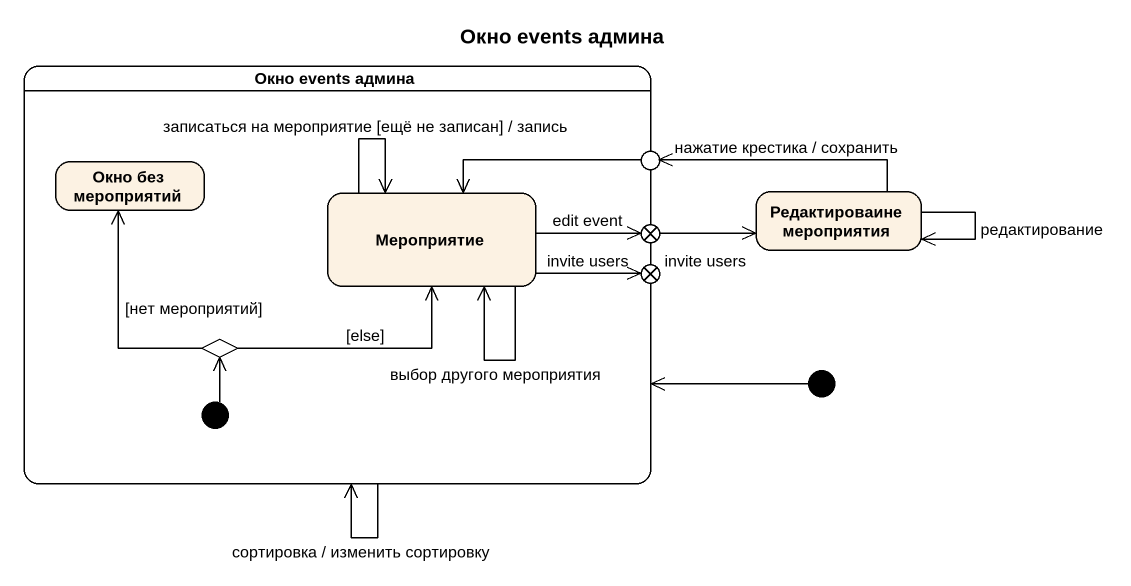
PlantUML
@startuml
title Окно events админа
hide empty description
state "Окно events админа" as Окно_events_админа {
  state "Окно без мероприятий" as Окно_без_мероприятий
  state Мероприятие
  state choice1 <<choice>>
  [*] -up-> choice1
}
state entry1 <<choice>>
state exit1 <<choice>>
state "Редактироваине мероприятия" as Редактироваине_мероприятия
state "invite users" as invite_users <<choice>>
[*] -left-> Окно_events_админа
Окно_events_админа --> Окно_events_админа : сортировка / изменить сортировку
entry1 -left-> Мероприятие
Мероприятие --> Мероприятие : выбор другого мероприятия
Мероприятие --> Мероприятие : записаться на мероприятие [ещё не записан] / запись
Мероприятие -right-> exit1 : edit event
Мероприятие -right-> invite_users : invite users
exit1 -right-> Редактироваине_мероприятия
Редактироваине_мероприятия -left-> entry1 : нажатие крестика / сохранить
Редактироваине_мероприятия --> Редактироваине_мероприятия : редактирование
choice1 -up-> Окно_без_мероприятий : [нет мероприятий]
choice1 -right-> Мероприятие : [else]
@enduml
